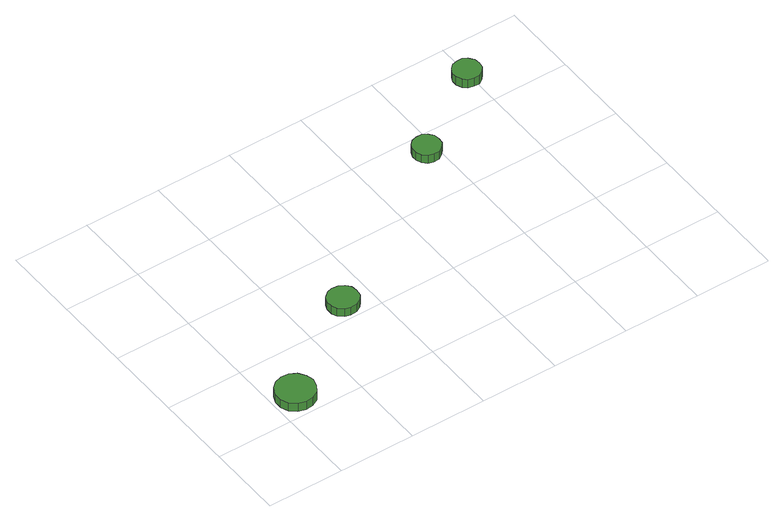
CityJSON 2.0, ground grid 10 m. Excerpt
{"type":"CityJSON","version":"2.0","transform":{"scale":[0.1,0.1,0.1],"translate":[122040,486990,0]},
"CityObjects":{
"tree1":{"type":"SolitaryVegetationObject","attributes":{"function":"something"},"geometry":[{"type":"MultiSurface","lod":"1","boundaries":[[[0,1,2,3,4,5,6,7,8,9,10,11,12,13,14]],[[15,16,17,18,19,20,21,22,23,24,25,26,27,28,29]],[[0,29,28,1]],[[1,28,27,2]],[[2,27,26,3]],[[3,26,25,4]],[[4,25,24,5]],[[5,24,23,6]],[[6,23,22,7]],[[7,22,21,8]],[[8,21,20,9]],[[9,20,19,10]],[[10,19,18,11]],[[11,18,17,12]],[[12,17,16,13]],[[13,16,15,14]],[[14,15,29,0]]]}]},
"tree2":{"type":"SolitaryVegetationObject","attributes":{"function":"something"},"geometry":[{"type":"MultiSurface","lod":"1","boundaries":[[[30,31,32,33,34,35,36,37,38,39,40,41,42,43,44]],[[45,46,47,48,49,50,51,52,53,54,55,56,57,58,59]],[[30,59,58,31]],[[31,58,57,32]],[[32,57,56,33]],[[33,56,55,34]],[[34,55,54,35]],[[35,54,53,36]],[[36,53,52,37]],[[37,52,51,38]],[[38,51,50,39]],[[39,50,49,40]],[[40,49,48,41]],[[41,48,47,42]],[[42,47,46,43]],[[43,46,45,44]],[[44,45,59,30]]]}]},
"tree3":{"type":"SolitaryVegetationObject","attributes":{"function":"something"},"geometry":[{"type":"MultiSurface","lod":"1","boundaries":[[[60,61,62,63,64,65,66,67,68,69,70,71,72,73,74]],[[75,76,77,78,79,80,81,82,83,84,85,86,87,88,89]],[[60,89,88,61]],[[61,88,87,62]],[[62,87,86,63]],[[63,86,85,64]],[[64,85,84,65]],[[65,84,83,66]],[[66,83,82,67]],[[67,82,81,68]],[[68,81,80,69]],[[69,80,79,70]],[[70,79,78,71]],[[71,78,77,72]],[[72,77,76,73]],[[73,76,75,74]],[[74,75,89,60]]]}]},
"tree4":{"type":"SolitaryVegetationObject","attributes":{"function":"something"},"geometry":[{"type":"MultiSurface","lod":"1","boundaries":[[[90,91,92,93,94,95,96,97,98,99,100,101,102,103,104]],[[105,106,107,108,109,110,111,112,113,114,115,116,117,118,119]],[[90,119,118,91]],[[91,118,117,92]],[[92,117,116,93]],[[93,116,115,94]],[[94,115,114,95]],[[95,114,113,96]],[[96,113,112,97]],[[97,112,111,98]],[[98,111,110,99]],[[99,110,109,100]],[[100,109,108,101]],[[101,108,107,102]],[[102,107,106,103]],[[103,106,105,104]],[[104,105,119,90]]]}]}
},
"vertices":[
[54,30,20],[51,40,20],[45,49,20],[36,54,20],[26,55,20],[16,52,20],[8,45,20],[4,35,20],[4,25,20],[8,15,20],[16,8,20],[26,5,20],[36,6,20],[45,11,20],[51,20,20],[51,20,7],[45,11,7],[36,6,7],[26,5,7],[16,8,7],[8,15,7],[4,25,7],[4,35,7],[8,45,7],[16,52,7],[26,55,7],[36,54,7],[45,49,7],[51,40,7],[54,30,7],
[180,122,20],[179,130,20],[174,136,20],[167,140,20],[158,141,20],[151,139,20],[144,133,20],[141,126,20],[141,117,20],[144,110,20],[151,104,20],[158,102,20],[167,103,20],[174,107,20],[179,113,20],[179,113,8],[174,107,8],[167,103,8],[158,102,8],[151,104,8],[144,110,8],[141,117,8],[141,126,8],[144,133,8],[151,139,8],[158,141,8],[167,140,8],[174,136,8],[179,130,8],[180,122,8],
[404,274,18],[403,281,18],[398,287,18],[392,291,18],[384,291,18],[377,289,18],[372,284,18],[369,277,18],[369,270,18],[372,263,18],[377,258,18],[384,256,18],[392,256,18],[398,260,18],[403,266,18],[403,266,6],[398,260,6],[392,256,6],[384,256,6],[377,258,6],[372,263,6],[369,270,6],[369,277,6],[372,284,6],[377,289,6],[384,291,6],[392,291,6],[398,287,6],[403,281,6],[404,274,6],
[514,348,19],[513,356,19],[508,362,19],[502,366,19],[495,366,19],[487,364,19],[482,359,19],[479,352,19],[479,345,19],[482,338,19],[487,333,19],[495,331,19],[502,331,19],[508,335,19],[513,341,19],[513,341,6],[508,335,6],[502,331,6],[495,331,6],[487,333,6],[482,338,6],[479,345,6],[479,352,6],[482,359,6],[487,364,6],[495,366,6],[502,366,6],[508,362,6],[513,356,6],[514,348,6]
]}
